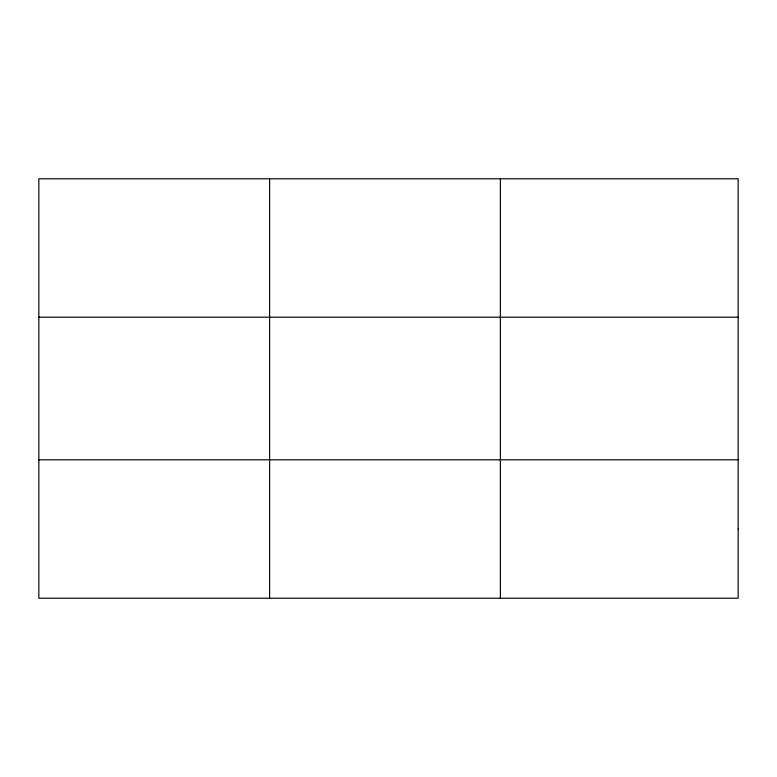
<?xml version="1.0" encoding="UTF-8"?>
<svg xmlns="http://www.w3.org/2000/svg" width="777" height="777" viewBox="0 0 777 777"><rect width="100%" height="100%" fill="white"/><g stroke="black" fill="none" stroke-linecap="round" stroke-linejoin="round"><path stroke-width="1.17" d="M269.619 178.778L269.619 598.222M500.388 178.778L500.388 598.222M38.85 317.191L738.15 317.191M38.85 459.809L738.15 459.809M738.15 529.011L738.15 598.222L38.85 598.222L38.85 178.778L738.15 178.778L738.15 529.011"/></g></svg>
